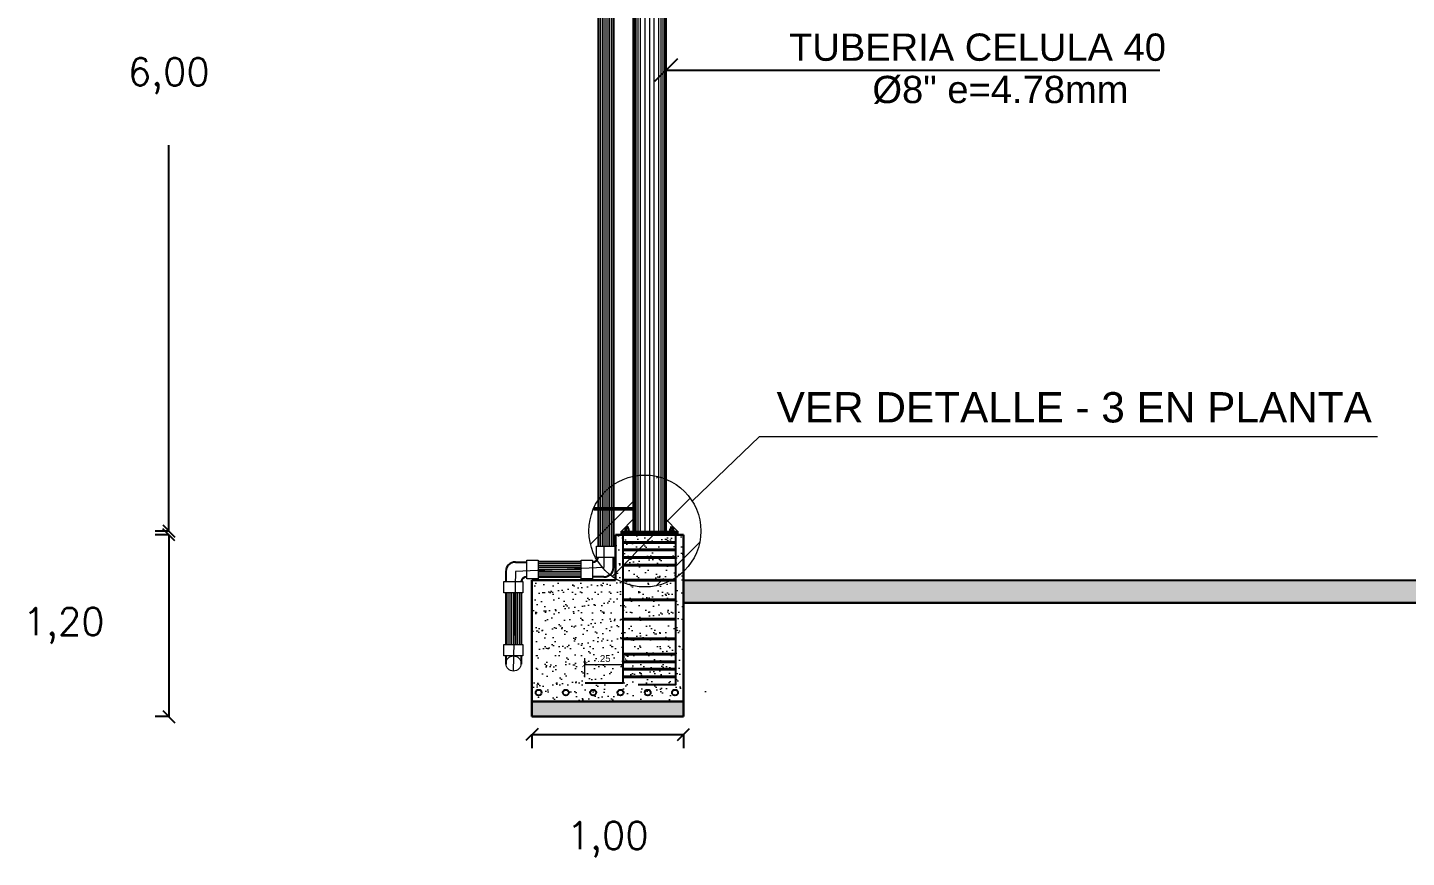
# Model space of a CAD drawing. Header units: metres. Extents: x 772934 to 773467, y 8442002 to 8442594.
# Drawn here: x 773127.82 to 773136.92, y 8442244.74 to 8442250.22 of the extents above; entities that cross this region are included whole.
import ezdxf

# ---------------------------------------------------------------- set-up
doc = ezdxf.new("R2010")
doc.units = ezdxf.units.M
doc.header["$PDMODE"] = 66
doc.linetypes.add('ACAD_ISO02W100', pattern=[15, 12, -3])
for name, color, linetype, lineweight in [('0.15', 56, 'Continuous', 15), ('ACHURADOS-01', 8, 'Continuous', 5), ('COTA-01', 255, 'Continuous', 5), ('COTAS-01', 1, 'Continuous', 9), ('ELEMENTOS', 2, 'Continuous', 5), ('MURO...', 112, 'Continuous', 30), ('PLUMA0.00', 253, 'Continuous', 0), ('PLUMA09', 112, 'Continuous', 9), ('PLUMA15', 46, 'Continuous', 15), ('PLUMA40', 100, 'Continuous', 40)]:
    doc.layers.add(name, color=color, linetype=linetype, lineweight=lineweight)
for name, color, linetype in [('C-ROAD-PROF-PROJ', 92, 'Continuous'), ('MUROS', 180, 'Continuous'), ('TEXTOS-CHICOS-03', 3, 'Continuous')]:
    doc.layers.add(name, color=color, linetype=linetype)
doc.styles.add('ARIAL', font='arial.ttf', dxfattribs={"width": 1.1})
doc.styles.get("Standard").update_dxf_attribs({"font": 'simplex.shx'})
doc.styles.add('Swiss Regular', font='swissel.ttf')
doc.dimstyles.new('1-1-25', dxfattribs={"dimtxt": 0.045, "dimasz": 0.035, "dimexe": 0.04, "dimexo": 0.04, "dimgap": 0.015, "dimtad": 2, "dimzin": 4, "dimdsep": 46, "dimtxsty": 'Swiss Regular', "dimblk": 'ARCHTICK', "dimcen": 0.04, "dimclrd": 256, "dimclre": 256, "dimclrt": 7, "dimadec": 0, "dimazin": 1, "dimtfac": 1, "dimtmove": 2, "dimatfit": 3, "dimfxl": 0.04, "dimlwd": -1, "dimlwe": -1, "dimarcsym": 0})
doc.dimstyles.new('ISO-25', dxfattribs={"dimscale": 0, "dimtxt": 0.18, "dimasz": 0.08, "dimexe": 0.09, "dimexo": 0.5, "dimgap": 0.35, "dimtad": 0, "dimtih": 1, "dimtoh": 1, "dimzin": 3, "dimtxsty": 'Standard', "dimblk": 'OBLIQUE', "dimcen": -3, "dimclrd": 256, "dimclre": 256, "dimadec": 0, "dimazin": 0, "dimtfac": 1, "dimtmove": 2, "dimatfit": 2, "dimldrblk": 'OBLIQUE', "dimfxl": 1, "dimfxlon": 1, "dimtolj": 2, "dimarcsym": 0})
pattern_1 = [(37.5, (770031.76019, 8443073.7776), (-0.0030022397, 0.0918316933), [0, -0.072442626, 0, -0.081021358, 0, -0.0774468864]), (7.5, (770031.76019, 8443073.7776), (0.0843468895, 0.134502416), [0, -0.0390808904, 0, -0.0652936827, 0, -0.0250213018]), (327.5, (770031.70157, 8443073.7776), (0.1484188252, 0.0002697084), [0, -0.0238298112, 0, -0.0857873203, 0, -0.1120001126]), (317.5, (770031.70157, 8443073.7776), (0.143270859, 0.041829686), [0, -0.0119149056, 0, -0.0562383544, 0, -0.0643404902])]

# ---------------------------------------------------------------- blocks, each defined once
blk = doc.blocks.new('_ARCHTICK')
at = {"color": 0, "linetype": 'ByBlock', "const_width": 0.15}
blk.add_lwpolyline([(-0.5, -0.5), (0.5, 0.5)], dxfattribs=at)
blk = doc.blocks.new('*D124')
at = {"layer": 'COTA-01', "transparency": 16777216}
for p, q in [((773131.498, 8442245.9347), (773131.498, 8442246.0588)), ((773131.498, 8442246.0188), (773131.748, 8442246.0188)), ((773131.748, 8442245.9347), (773131.748, 8442246.0588))]:
    blk.add_line(p, q, dxfattribs=at)
at = {"layer": 'Defpoints', "color": 0, "transparency": 16777216}
for p in [(773131.748, 8442246.0188), (773131.498, 8442245.8947), (773131.748, 8442245.8947)]:
    blk.add_point(p, dxfattribs=at)
at = {"layer": 'COTA-01', "transparency": 16777216, "xscale": 0.035, "yscale": 0.035, "zscale": 0.035, "rotation": 180}
blk.add_blockref('_ARCHTICK', (773131.498, 8442246.0188), dxfattribs=at)
at = {"layer": 'COTA-01', "transparency": 16777216, "xscale": 0.035, "yscale": 0.035, "zscale": 0.035}
blk.add_blockref('_ARCHTICK', (773131.748, 8442246.0188), dxfattribs=at)
at = {"layer": 'COTA-01', "color": 7, "transparency": 16777216, "insert": (773131.623, 8442246.0569), "char_height": 0.045, "attachment_point": 5, "style": 'Swiss Regular'}
blk.add_mtext('.25', dxfattribs=at)
blk = doc.blocks.new('_Oblique')
at = {"color": 0, "linetype": 'ByBlock', "lineweight": -2}
blk.add_line((-0.5, -0.5), (0.5, 0.5), dxfattribs=at)
blk = doc.blocks.new('*D171')
at = {"layer": 'C-ROAD-PROF-PROJ', "color": 173, "lineweight": -2, "ltscale": 0.05, "true_color": 0x4b5ece, "transparency": 16777216}
for p, q in [((773128.7518, 8442252.9039), (773128.6618, 8442252.9039)), ((773128.7518, 8442246.8989), (773128.6618, 8442246.8989))]:
    blk.add_line(p, q, dxfattribs=at)
at = {"layer": 'C-ROAD-PROF-PROJ', "color": 175, "lineweight": -2, "ltscale": 0.05, "true_color": 0x4d4db3, "transparency": 16777216}
for p, q in [((773128.7518, 8442252.9039), (773128.7518, 8442250.3586)), ((773128.7518, 8442246.8989), (773128.7518, 8442249.4443))]:
    blk.add_line(p, q, dxfattribs=at)
at = {"layer": 'Defpoints', "color": 0, "ltscale": 0.05, "transparency": 16777216}
for p in [(773128.7518, 8442252.9039), (773128.7518, 8442246.8989), (773128.7518, 8442246.8989)]:
    blk.add_point(p, dxfattribs=at)
at = {"layer": 'C-ROAD-PROF-PROJ', "color": 175, "lineweight": -2, "ltscale": 0.05, "true_color": 0x4d4db3, "transparency": 16777216, "xscale": 0.08, "yscale": 0.08, "zscale": 0.08}
for p, rotation in [((773128.7518, 8442252.9039), 90), ((773128.7518, 8442246.8989), 270)]:
    blk.add_blockref('_Oblique', p, dxfattribs=dict(at, rotation=rotation))
at = {"layer": 'C-ROAD-PROF-PROJ', "color": 0, "ltscale": 0.05, "transparency": 16777216, "insert": (773128.7518, 8442249.9014), "char_height": 0.18, "attachment_point": 5}
blk.add_mtext('\\A2;6,00', dxfattribs=at)
blk = doc.blocks.new('*D172')
at = {"layer": 'C-ROAD-PROF-PROJ', "color": 173, "lineweight": -2, "ltscale": 0.05, "true_color": 0x4b5ece, "transparency": 16777216}
for p, q in [((773128.7518, 8442246.8739), (773128.6618, 8442246.8739)), ((773128.7518, 8442245.6739), (773128.6618, 8442245.6739))]:
    blk.add_line(p, q, dxfattribs=at)
at = {"layer": 'C-ROAD-PROF-PROJ', "color": 175, "lineweight": -2, "ltscale": 0.05, "true_color": 0x4d4db3, "transparency": 16777216}
blk.add_line((773128.7518, 8442246.8739), (773128.7518, 8442245.6739), dxfattribs=at)
at = {"layer": 'Defpoints', "color": 0, "ltscale": 0.05, "transparency": 16777216}
for p in [(773128.7518, 8442246.8739), (773128.7518, 8442245.6739), (773128.7518, 8442245.6739)]:
    blk.add_point(p, dxfattribs=at)
at = {"layer": 'C-ROAD-PROF-PROJ', "color": 175, "lineweight": -2, "ltscale": 0.05, "true_color": 0x4d4db3, "transparency": 16777216, "xscale": 0.08, "yscale": 0.08, "zscale": 0.08}
for p, rotation in [((773128.7518, 8442246.8739), 90), ((773128.7518, 8442245.6739), 270)]:
    blk.add_blockref('_Oblique', p, dxfattribs=dict(at, rotation=rotation))
at = {"layer": 'C-ROAD-PROF-PROJ', "color": 0, "ltscale": 0.05, "transparency": 16777216, "insert": (773128.0582, 8442246.2739), "char_height": 0.18, "attachment_point": 5}
blk.add_mtext('\\A2;1,20', dxfattribs=at)
blk = doc.blocks.new('*D173')
at = {"layer": 'C-ROAD-PROF-PROJ', "color": 173, "lineweight": -2, "ltscale": 0.05, "true_color": 0x4b5ece, "transparency": 16777216}
for p, q in [((773131.1483, 8442245.5566), (773131.1483, 8442245.4666)), ((773132.1483, 8442245.5566), (773132.1483, 8442245.4666))]:
    blk.add_line(p, q, dxfattribs=at)
at = {"layer": 'C-ROAD-PROF-PROJ', "color": 175, "lineweight": -2, "ltscale": 0.05, "true_color": 0x4d4db3, "transparency": 16777216}
blk.add_line((773131.1483, 8442245.5566), (773132.1483, 8442245.5566), dxfattribs=at)
at = {"layer": 'Defpoints', "color": 0, "ltscale": 0.05, "transparency": 16777216}
for p in [(773131.1483, 8442245.6739), (773132.1483, 8442245.6739), (773132.1483, 8442245.5566)]:
    blk.add_point(p, dxfattribs=at)
at = {"layer": 'C-ROAD-PROF-PROJ', "color": 175, "lineweight": -2, "ltscale": 0.05, "true_color": 0x4d4db3, "transparency": 16777216, "xscale": 0.08, "yscale": 0.08, "zscale": 0.08, "rotation": 180}
blk.add_blockref('_Oblique', (773131.1483, 8442245.5566), dxfattribs=at)
at = {"layer": 'C-ROAD-PROF-PROJ', "color": 175, "lineweight": -2, "ltscale": 0.05, "true_color": 0x4d4db3, "transparency": 16777216, "xscale": 0.08, "yscale": 0.08, "zscale": 0.08}
blk.add_blockref('_Oblique', (773132.1483, 8442245.5566), dxfattribs=at)
at = {"layer": 'C-ROAD-PROF-PROJ', "color": 0, "ltscale": 0.05, "transparency": 16777216, "insert": (773131.6483, 8442244.8631), "char_height": 0.18, "attachment_point": 5}
blk.add_mtext('\\A2;1,00', dxfattribs=at)

msp = doc.modelspace()

# ---------------------------------------------------------------- hatches: boundary and pattern name
at = {"layer": '0.15'}
h = msp.add_hatch(dxfattribs=at)
h.set_pattern_fill('GRAVEL', scale=0.005)
h.set_pattern_definition([(228.0127875, (200.93346, 72.452232), (-1.01600000007979, -1.142999999929089), [0.017086072, -1.6915241819783]), (184.969741, (200.9220303, 72.439532), (1.523999999397025, 0.1270000072348962), [0.029320236, -2.9027024446762]), (132.5104471, (200.89282, 72.436992), (1.270000000536375, -1.396999999512298), [0.020674076, -2.046736139705]), (267.273689, (200.84329, 72.405242), (0.1270000002659863, 2.539999999986656), [0.026700226, -2.6433218712869]), (292.83365418, (200.84202, 72.378572), (-0.6350000000531705, 1.523999999977773), [0.026181685, -2.5919903872672]), (357.273689, (200.85218, 72.354442), (-2.539999999986656, 0.1270000002659864), [0.026700226, -2.6433218712869]), (37.69424047, (200.8788503, 72.353172), (-1.650999999926795, -1.270000000095021), [0.035309683, -3.4956557657124]), (72.25532837, (200.9067903, 72.374762), (0.8890000002389645, 2.793999999923943), [0.033335976, -3.3002628300952]), (121.42956562, (200.91695, 72.406512), (-1.016000000144156, 1.650999999911301), [0.02679065, -2.6522772849356]), (175.2363583, (200.90298, 72.429372), (1.396999999979976, -0.127000000219463), [0.030585664, -1.4986968475]), (222.3974378, (200.8725003, 72.4319118), (-1.523999999951233, -1.3970000000532), [0.039553896, -3.9158386256088]), (138.81407483, (200.96902, 72.403972), (-0.888999999946675, 0.762000000061959), [0.013500227, -1.3365282912172]), (171.4692344, (200.95886, 72.412862), (1.651000000044483, -0.253999999711867), [0.025684099, -2.542731949852]), (225, (200.93346, 72.41667), (-2e-17, -0.127), [0.017960467, -0.1616446554214]), (203.19859051, (200.92457, 72.431912), (0.635000000017305, 0.253999999955467), [0.009672066, -0.9575311184447]), (291.80140949, (200.91568, 72.428102), (-0.127000000026575, 0.380999999991144), [0.013678281, -0.6702376495]), (30.96375653, (200.92076, 72.415402), (0.38100000000932, 0.253999999986056), [0.022215983, -0.7183149076455]), (161.56505118, (200.93981, 72.42683), (0.25400000000663, -0.12699999998669), [0.016064357, -0.3855449058414]), (16.389540334, (200.84202, 72.428102), (1.270000000000007, 0.381000000000012), [0.0225044, -2.227941333627]), (70.34617594, (200.86361, 72.434452), (-0.508000000046466, -1.396999999983521), [0.018879947, -1.86911078391]), (293.19859051, (200.93981, 72.452232), (-0.253999999955663, 0.635000000017764), [0.019344005, -0.9478591794447]), (343.61045967, (200.94743, 72.434452), (-1.270000000026615, 0.380999999911143), [0.0225044, -2.227941333627]), (339.44395478, (200.84202, 72.349362), (-0.634999999999993, 0.25400000000001), [0.02170176, -1.0633867156553]), (294.7751406, (200.86234, 72.341742), (-0.635000000755847, 1.396999999656363), [0.018183606, -1.800179669036]), (66.80140949, (200.94108, 72.325232), (0.253999999960115, 0.635000000015965), [0.019344005, -0.9478591794447]), (17.35402464, (200.9487, 72.343012), (-1.650999999967151, -0.508000000106623), [0.021289137, -2.10761879901]), (69.44395478, (200.87885, 72.325232), (-0.254000000004423, -0.634999999998232), [0.01085088, -1.0742375956553]), (101.309932474, (200.93346, 72.325232), (-0.12700000000002, 0.50800000000002), [0.00647573, -0.6410997482263]), (165.963756532, (200.93219, 72.331582), (0.38099999999998, -0.12699999999999), [0.026181685, -0.4974527294534]), (186.00900596, (200.90679, 72.337932), (1.269999999993269, 0.1270000000664677), [0.02426335, -2.4020682431668]), (303.69006753, (200.92076, 72.403972), (-0.12700000001765, 0.25399999999119), [0.018316194, -0.439588817984]), (353.15722659, (200.9309203, 72.388732), (2.159000000013284, -0.2539999998869697), [0.031977838, -3.1658004532516]), (60.9453959, (200.96267, 72.384922), (-0.508000000013984, -0.888999999992013), [0.013075412, -1.2944696159055]), (90, (200.96902, 72.39635), (-0.127, 0.127), [0.00762, -0.11938]), (120.25643716, (200.90425, 72.341742), (0.507999999937858, -0.88900000003549), [0.017643348, -1.74669703866]), (48.0127875, (200.89536, 72.356982), (1.016000000083767, 1.14299999992551), [0.034172144, -1.6744381099782]), (0, (200.91822, 72.38238), (0.127, 0.127), [0.03302, -0.09398]), (325.3048465, (200.95124, 72.382382), (1.270000000481077, -0.888999999312729), [0.020080478, -1.987965836207]), (254.0546041, (200.96775, 72.370952), (-0.126999999991128, -0.508000000002237), [0.018491454, -0.9060825019386]), (207.64597536, (200.9626703, 72.353172), (-2.413000000088668, -1.269999999831538), [0.030107255, -2.9806232211469]), (175.42607874, (200.9360003, 72.339202), (-1.650999999999941, 0.126999999999974), [0.031851473, -3.153292322812])])
h.paths.add_polyline_path([(773150.1483, 8442246.5739), (773132.1483, 8442246.5739), (773132.1483, 8442246.4239), (773150.1483, 8442246.4239)])
at = {"layer": 'PLUMA0.00'}
h = msp.add_hatch(dxfattribs=at)
h.set_pattern_fill('ANSI31', color=256, scale=2)
h.set_pattern_definition([(45, (771877.45202, 8442623.67042), (-0.176776695, 0.176776695), [])])
h.paths.add_polyline_path([(773131.9704, 8442247.2602), (773131.9704, 8442247.0145), (773132.0454, 8442246.9395), (773132.0454, 8442246.927), (773132.0454, 8442246.9146), (773132.0949, 8442246.9146), (773132.0949, 8442246.6153), (773132.1299, 8442246.6153, 0.222377), (773132.2626, 8442246.8989, 0.353856)])
h.paths.add_polyline_path([(773131.6958, 8442246.9146), (773131.7454, 8442246.9146), (773131.7454, 8442246.927), (773131.7454, 8442246.9395), (773131.8204, 8442247.0145), (773131.8204, 8442247.2611, 0.101934), (773131.6832, 8442247.2028), (773131.6832, 8442247.1907), (773131.6957, 8442247.1907), (773131.6957, 8442247.1157), (773131.5941, 8442247.1157, 0.073638), (773131.5441, 8442247.0198), (773131.5441, 8442246.9735), (773131.5314, 8442246.9735, 0.050877), (773131.5238, 8442246.8989, 0.222377), (773131.6565, 8442246.6153), (773131.6958, 8442246.6153)])
h.paths.add_polyline_path([(773131.7907, 8442246.9145), (773131.7454, 8442246.9145), (773131.6958, 8442246.9146), (773131.6958, 8442246.6153), (773131.6565, 8442246.6153, 0.103976), (773131.7907, 8442246.544)])
h.paths.add_polyline_path([(773132.0155, 8442246.7866), (773131.7907, 8442246.7866), (773131.7907, 8442246.7176), (773132.0155, 8442246.7176)])
h.paths.add_polyline_path([(773132.0155, 8442246.8347), (773131.7907, 8442246.8347), (773131.7907, 8442246.7866), (773132.0155, 8442246.7866)])
h.paths.add_polyline_path([(773132.0155, 8442246.8819), (773131.7907, 8442246.8819), (773131.7907, 8442246.8347), (773132.0155, 8442246.8347)])
h.paths.add_polyline_path([(773132.0155, 8442246.7176), (773131.7907, 8442246.7176), (773131.7907, 8442246.6171), (773132.0155, 8442246.6171)])
h.paths.add_polyline_path([(773132.0155, 8442246.6171), (773131.7907, 8442246.6171), (773131.7907, 8442246.544, 0.155903), (773132.0155, 8442246.5504)])
h.paths.add_polyline_path([(773131.5973, 8442246.3791), (773131.8258, 8442246.3791), (773131.8258, 8442246.6185), (773131.5973, 8442246.6185)], flags=9)
at = {"layer": 'PLUMA0.00', "ltscale": 0.5}
h = msp.add_hatch(dxfattribs=at)
h.set_pattern_fill('AR-SAND', color=256, scale=0.04766, style=0)
h.set_pattern_definition(pattern_1)
h.paths.add_polyline_path([(773132.0516, 8442246.8739), (773132.1458, 8442246.8739), (773132.1458, 8442246.5769), (773132.1497, 8442246.5739), (773132.1497, 8442245.7848), (773131.1497, 8442245.7739), (773131.1497, 8442246.5739), (773131.6983, 8442246.5754), (773131.6983, 8442246.8725), (773131.8285, 8442246.8739), (773131.8285, 8442245.9309), (773132.0516, 8442245.9309)])
edge = h.paths.add_edge_path()
edge.add_arc((773132.2826, 8442245.8422), 0.019, 0, 360)
edge = h.paths.add_edge_path()
edge.add_arc((773132.1763, 8442245.8422), 0.019, 0, 360)
edge = h.paths.add_edge_path(flags=16)
edge.add_arc((773132.0579, 8442245.8422), 0.019, 0, 360)
edge = h.paths.add_edge_path(flags=16)
edge.add_arc((773131.9518, 8442245.8422), 0.019, 0, 360)
edge = h.paths.add_edge_path(flags=16)
edge.add_arc((773131.8324, 8442245.8422), 0.019, 0, 360)
edge = h.paths.add_edge_path(flags=16)
edge.add_arc((773131.7189, 8442245.8422), 0.019, 0, 360)
edge = h.paths.add_edge_path(flags=16)
edge.add_arc((773131.6005, 8442245.8422), 0.019, 0, 360)
h.paths.add_polyline_path([(773132.1497, 8442245.8999), (773132.1327, 8442245.8999), (773132.1327, 8442245.9785), (773132.1497, 8442245.9785)], flags=17)
h.paths.add_polyline_path([(773131.7635, 8442245.9015), (773131.6704, 8442245.9015), (773131.6704, 8442245.98), (773131.7635, 8442245.98)], flags=16)
at = {"layer": 'PLUMA0.00', "linetype": 'Continuous'}
h = msp.add_hatch(dxfattribs=at)
h.set_pattern_fill('ANSI31', color=256, scale=0.2, style=0)
h.set_pattern_definition([(45, (772995.751506, 8442354.267153), (-0.0176776695, 0.0176776695), [])])
h.paths.add_polyline_path([(773131.7733, 8442246.8864), (773131.7733, 8442246.8989), (773132.0733, 8442246.8989), (773132.0733, 8442246.8864)])
h = msp.add_hatch(dxfattribs=at)
h.set_pattern_fill('ANSI31', color=256, scale=0.2, style=0)
h.set_pattern_definition([(45, (772995.751506, 8442354.254653), (-0.0176776695, 0.0176776695), [])])
h.paths.add_polyline_path([(773131.7733, 8442246.8739), (773131.7733, 8442246.8864), (773132.0733, 8442246.8864), (773132.0733, 8442246.8739)])
at = {"layer": 'PLUMA0.00', "ltscale": 0.5}
h = msp.add_hatch(dxfattribs=at)
h.set_pattern_fill('AR-SAND', color=256, scale=0.04766, style=0)
h.set_pattern_definition(pattern_1)
h.paths.add_polyline_path([(773131.8285, 8442246.1596), (773132.0516, 8442246.1596), (773132.0516, 8442246.0883), (773131.8285, 8442246.0883)])
h.paths.add_polyline_path([(773131.8285, 8442246.0883), (773132.0516, 8442246.0883), (773132.0516, 8442246.0286), (773131.8285, 8442246.0286)])
h.paths.add_polyline_path([(773131.8285, 8442246.0286), (773132.0516, 8442246.0286), (773132.0516, 8442245.9309), (773131.8285, 8442245.9309)])
h.paths.add_polyline_path([(773131.8285, 8442246.2511), (773132.0516, 8442246.2511), (773132.0516, 8442246.1596), (773131.8285, 8442246.1596)])
h.paths.add_polyline_path([(773131.8285, 8442246.3142), (773132.0516, 8442246.3142), (773132.0516, 8442246.2511), (773131.8285, 8442246.2511)])
h.paths.add_polyline_path([(773131.8285, 8442246.4362), (773132.0516, 8442246.4362), (773132.0516, 8442246.3142), (773131.8285, 8442246.3142)])
h.paths.add_polyline_path([(773131.8285, 8442246.5786), (773132.0516, 8442246.5786), (773132.0516, 8442246.4362), (773131.8285, 8442246.4362)])
h.paths.add_polyline_path([(773131.8285, 8442246.6784), (773132.0516, 8442246.6784), (773132.0516, 8442246.5786), (773131.8285, 8442246.5786)])
h.paths.add_polyline_path([(773131.8285, 8442246.7469), (773132.0516, 8442246.7469), (773132.0516, 8442246.6784), (773131.8285, 8442246.6784)])
h.paths.add_polyline_path([(773131.8285, 8442246.7946), (773132.0516, 8442246.7946), (773132.0516, 8442246.7469), (773131.8285, 8442246.7469)])
h.paths.add_polyline_path([(773131.8285, 8442246.8415), (773132.0516, 8442246.8415), (773132.0516, 8442246.7946), (773131.8285, 8442246.7946)])
h.paths.add_polyline_path([(773131.8285, 8442246.8739), (773132.0516, 8442246.8739), (773132.0516, 8442246.8415), (773131.8285, 8442246.8415)])
at = {"layer": 'PLUMA0.00'}
h = msp.add_hatch(dxfattribs=at)
h.set_pattern_fill('GRAVEL', color=256, scale=0.05, style=0)
h.set_pattern_definition([(228.0127875, (771830.619106, 8442591.956244), (-0.4, -0.45), [0.0067268, -0.6659544024]), (184.96974073, (771830.614606, 8442591.9512438), (0.6, 0.05), [0.0115434, -1.142796238]), (132.51044708, (771830.603106, 8442591.9502438), (0.5, -0.55), [0.0081394, -0.8058016298]), (267.273689, (771830.583606, 8442591.9377438), (0.05, 1), [0.0105119, -1.040677902]), (292.83365418, (771830.583106, 8442591.9272438), (-0.25, 0.6), [0.01030775, -1.0204686564]), (357.273689, (771830.587106, 8442591.9177438), (-1, 0.05), [0.0105119, -1.040677902]), (37.69424047, (771830.597606, 8442591.9172438), (-0.65, -0.5), [0.01390145, -1.3762424274]), (72.25532837, (771830.608606, 8442591.9257438), (0.35, 1.1), [0.0131244, -1.2993160748]), (121.42956562, (771830.612606, 8442591.9382438), (-0.4, 0.65), [0.0105475, -1.0442036555]), (175.2363583, (771830.607106, 8442591.947244), (0.55, -0.05), [0.0120416, -0.590038129]), (222.3974378, (771830.595106, 8442591.9482438), (-0.6, -0.55), [0.0155724, -1.5416687502]), (138.81407483, (771830.633106, 8442591.937244), (-0.35, 0.3), [0.00531505, -0.5261922406]), (171.4692344, (771830.629106, 8442591.9407438), (0.65, -0.1), [0.01011185, -1.0010755708]), (225, (771830.619106, 8442591.942244), (-6e-18, -0.05), [0.00707105, -0.0636396281]), (203.1985905, (771830.615606, 8442591.948244), (0.25, 0.1), [0.0038079, -0.3769807553]), (291.8014095, (771830.612106, 8442591.946744), (-0.05, 0.15), [0.00538515, -0.2638730904]), (30.9637565, (771830.614106, 8442591.941744), (0.15, 0.1), [0.00874645, -0.2828011447]), (161.5650512, (771830.621606, 8442591.946244), (0.1, -0.05), [0.00632455, -0.151789333]), (16.38954033, (771830.583106, 8442591.9467438), (0.5, 0.15), [0.00886, -0.8771422573]), (70.34617594, (771830.591606, 8442591.9492438), (-0.2, -0.55), [0.00743305, -0.7358703874]), (293.1985905, (771830.621606, 8442591.956244), (-0.1, 0.25), [0.00761575, -0.3731729053]), (343.61045967, (771830.624606, 8442591.9492438), (-0.5, 0.15), [0.00886, -0.8771422573]), (339.4439548, (771830.583106, 8442591.915744), (-0.25, 0.1), [0.008544, -0.4186561873]), (294.77514057, (771830.591106, 8442591.9127438), (-0.25, 0.55), [0.0071589, -0.7087321532]), (66.8014095, (771830.622106, 8442591.906244), (0.1, 0.25), [0.00761575, -0.3731729053]), (17.35402464, (771830.625106, 8442591.9132438), (-0.65, -0.2), [0.00838155, -0.8297711807]), (69.4439548, (771830.597606, 8442591.906244), (-0.1, -0.25), [0.004272, -0.4229281873]), (101.3099325, (771830.619106, 8442591.906244), (-0.05, 0.2), [0.0025495, -0.2524014757]), (165.9637565, (771830.618606, 8442591.908744), (0.15, -0.05), [0.01030775, -0.1958475313]), (186.00900596, (771830.608606, 8442591.9112438), (0.5, 0.05), [0.0095525, -0.9456961587]), (303.6900675, (771830.614106, 8442591.937244), (-0.05, 0.1), [0.0072111, -0.1730664638]), (353.15722659, (771830.618106, 8442591.9312438), (0.85, -0.1), [0.0125897, -1.2463781312]), (60.9453959, (771830.630606, 8442591.929744), (-0.2, -0.35), [0.0051478, -0.509633707]), (90, (771830.633106, 8442591.934244), (-0.05, 0.05), [0.003, -0.047]), (120.25643716, (771830.607606, 8442591.912744), (0.2, -0.35), [0.0069462, -0.6876759995]), (48.0127875, (771830.604106, 8442591.918744), (0.4, 0.45), [0.0134536, -0.6592276024]), (0, (771830.613106, 8442591.928744), (0.05, 0.05), [0.013, -0.037]), (325.30484647, (771830.626106, 8442591.9287438), (0.5, -0.35), [0.0079057, -0.782663715]), (254.0546041, (771830.632606, 8442591.924244), (-0.05, -0.2), [0.0072801, -0.3567253945]), (207.64597536, (771830.630606, 8442591.9172438), (-0.95, -0.5), [0.01185325, -1.1734737091]), (175.42607874, (771830.620106, 8442591.9117438), (-0.65, 0.05), [0.01253995, -1.2414536704])])
h.paths.add_polyline_path([(773131.1497, 8442245.7739), (773132.1483, 8442245.7739), (773132.1483, 8442245.6746), (773131.1497, 8442245.6746)])

# ---------------------------------------------------------------- linework, layer by layer
at = {"flags": 128}
for points in [[(773132.1483, 8442246.5739), (773150.1483, 8442246.5739)], [(773132.1483, 8442246.4239), (773150.1483, 8442246.4239)]]:
    msp.add_lwpolyline(points, dxfattribs=at)
msp.add_lwpolyline([(773132.1483, 8442246.5739), (773150.1483, 8442246.5739), (773150.1483, 8442246.4239), (773132.1483, 8442246.4239)], close=True)
at = {"layer": '0.15', "color": 7, "flags": 128}
msp.add_lwpolyline([(773130.7462, 8442253.0058), (773130.7517, 8442252.862), (773131.6233, 8442252.8013), (773131.6233, 8442246.6585), (773131.0385, 8442246.6317), (773131.0249, 8442245.9748)], dxfattribs=at)
at = {"layer": 'ACHURADOS-01'}
for p, q in [((773131.5983, 8442252.5625), (773131.5983, 8442246.7998)), ((773131.6108, 8442252.5625), (773131.6108, 8442246.7998)), ((773131.6233, 8442252.5625), (773131.6233, 8442246.7998)), ((773131.6358, 8442252.5625), (773131.6358, 8442246.7998)), ((773131.6483, 8442252.5625), (773131.6483, 8442246.7998)), ((773131.6608, 8442252.5625), (773131.6608, 8442246.7998)), ((773131.6733, 8442252.5625), (773131.6733, 8442246.7998)), ((773131.4718, 8442246.6826), (773131.19, 8442246.6826)), ((773131.4718, 8442246.6701), (773131.19, 8442246.6701)), ((773131.4718, 8442246.6576), (773131.19, 8442246.6576)), ((773131.4718, 8442246.6451), (773131.19, 8442246.6451)), ((773131.4718, 8442246.6326), (773131.19, 8442246.6326)), ((773131.4718, 8442246.6201), (773131.19, 8442246.6201)), ((773131.4718, 8442246.6076), (773131.19, 8442246.6076)), ((773130.9885, 8442246.4904), (773130.9885, 8442246.1498)), ((773131.001, 8442246.4904), (773131.001, 8442246.1498)), ((773131.0135, 8442246.4904), (773131.0135, 8442246.1498)), ((773131.026, 8442246.4904), (773131.026, 8442246.1498)), ((773131.0385, 8442246.4904), (773131.0385, 8442246.1498)), ((773131.051, 8442246.4904), (773131.051, 8442246.1498)), ((773131.0635, 8442246.4904), (773131.0635, 8442246.1498))]:
    msp.add_line(p, q, dxfattribs=at)
at = {"layer": 'ACHURADOS-01', "color": 1}
for points in [[(773131.6983, 8442246.7248), (773131.5733, 8442246.7248), (773131.5733, 8442246.7998), (773131.6983, 8442246.7998)], [(773131.115, 8442246.5826), (773131.115, 8442246.7076), (773131.19, 8442246.7076), (773131.19, 8442246.5826)], [(773131.5468, 8442246.7076), (773131.5468, 8442246.5826), (773131.4718, 8442246.5826), (773131.4718, 8442246.7076)], [(773130.9635, 8442246.5654), (773131.0885, 8442246.5654), (773131.0885, 8442246.4904), (773130.9635, 8442246.4904)], [(773130.9635, 8442246.1498), (773131.0885, 8442246.1498), (773131.0885, 8442246.0748), (773130.9635, 8442246.0748)]]:
    msp.add_lwpolyline(points, close=True, dxfattribs=at)
msp.add_circle((773131.026, 8442246.0248), 0.05, dxfattribs=at)
at = {"layer": 'C-ROAD-PROF-PROJ', "ltscale": 0.05}
msp.add_line((773131.7387, 8442246.8739), (773131.7387, 8442246.8989), dxfattribs=at)
at = {"layer": 'COTA-01', "lineweight": 40}
for p, q in [((773131.7483, 8442246.8239), (773132.0983, 8442246.8239)), ((773131.7483, 8442246.7739), (773132.0983, 8442246.7739)), ((773131.7483, 8442246.7239), (773132.0983, 8442246.7239)), ((773131.7483, 8442246.6739), (773132.0983, 8442246.6739)), ((773131.7483, 8442246.5739), (773132.0983, 8442246.5739)), ((773131.7483, 8442246.4439), (773132.0983, 8442246.4439)), ((773131.7483, 8442246.3166), (773132.0983, 8442246.3166)), ((773131.7483, 8442246.1866), (773132.0983, 8442246.1866)), ((773131.7483, 8442246.0866), (773132.0983, 8442246.0866)), ((773131.7483, 8442246.0366), (773132.0983, 8442246.0366)), ((773131.7483, 8442245.9866), (773132.0983, 8442245.9866)), ((773131.7483, 8442245.9366), (773132.0983, 8442245.9366))]:
    msp.add_line(p, q, dxfattribs=at)
at = {"layer": 'COTAS-01', "color": 1}
msp.add_lwpolyline([(773132.2058, 8442247.0958), (773132.6486, 8442247.5235), (773136.7284, 8442247.5235)], dxfattribs=at)
at = {"layer": 'ELEMENTOS'}
msp.add_circle((773131.8932, 8442246.8989), 0.3694, dxfattribs=at)
at = {"layer": 'MURO...'}
for p, q in [((773131.6983, 8442246.5739), (773131.6983, 8442246.8739)), ((773131.6983, 8442246.8739), (773131.9233, 8442246.8739)), ((773131.6983, 8442246.8739), (773131.7383, 8442246.8739)), ((773131.7387, 8442246.8989), (773131.7387, 8442246.8739)), ((773131.8137, 8442246.8739), (773132.0328, 8442246.8739)), ((773131.9233, 8442246.8739), (773132.1483, 8442246.8739)), ((773132.0627, 8442246.8739), (773132.0783, 8442246.8739)), ((773132.1078, 8442246.8989), (773132.1078, 8442246.8739)), ((773132.1483, 8442246.8739), (773132.1483, 8442245.6739)), ((773131.1483, 8442245.6739), (773131.1483, 8442246.5739)), ((773131.1483, 8442246.5739), (773131.6983, 8442246.5739)), ((773132.1483, 8442245.7739), (773131.1483, 8442245.7739)), ((773132.1483, 8442245.6739), (773131.1483, 8442245.6739))]:
    msp.add_line(p, q, dxfattribs=at)
at = {"layer": 'MUROS'}
for p, q in [((773131.5858, 8442252.66), (773131.5858, 8442246.7998)), ((773131.6858, 8442252.66), (773131.6858, 8442246.7998)), ((773131.6858, 8442246.6585), (773131.6858, 8442246.7248)), ((773131.0385, 8442246.6942), (773131.115, 8442246.6942)), ((773131.4718, 8442246.6951), (773131.19, 8442246.6951)), ((773130.976, 8442246.6317), (773130.976, 8442246.5654)), ((773131.4718, 8442246.5951), (773131.19, 8442246.5951)), ((773131.6233, 8442246.596), (773131.5468, 8442246.596)), ((773130.976, 8442246.4904), (773130.976, 8442246.1498)), ((773131.076, 8442246.4904), (773131.076, 8442246.1498)), ((773130.976, 8442246.0748), (773130.976, 8442246.021)), ((773131.076, 8442246.0748), (773131.076, 8442246.021))]:
    msp.add_line(p, q, dxfattribs=at)
msp.add_lwpolyline([(773131.5608, 8442247.051), (773131.8137, 8442247.051), (773131.8137, 8442247.0385), (773131.5608, 8442247.0385)], close=True, dxfattribs=at)
for centre, radius, start, end in [((773131.5468, 8442246.7343), 0.0402, 269.99003, 346.28089), ((773131.0385, 8442246.6317), 0.0625, 90, 180), ((773131.6233, 8442246.6585), 0.0625, 270, 0), ((773131.115, 8442246.5558), 0.0402, 89.99003, 166.28089)]:
    msp.add_arc(centre, radius, start, end, dxfattribs=at)
at = {"layer": 'PLUMA0.00', "linetype": 'Continuous'}
for p, q in [((773131.8179, 8442252.9039), (773131.8179, 8442246.8989)), ((773131.8238, 8442252.9039), (773131.8238, 8442246.8989)), ((773131.834, 8442252.9039), (773131.834, 8442246.8989)), ((773131.8473, 8442252.9039), (773131.8473, 8442246.8989)), ((773131.8632, 8442252.9039), (773131.8632, 8442246.8989)), ((773131.8932, 8442252.9039), (773131.8932, 8442246.8989)), ((773131.9233, 8442252.9039), (773131.9233, 8442246.8989)), ((773131.9533, 8442252.9039), (773131.9533, 8442246.8989)), ((773131.9833, 8442252.9039), (773131.9833, 8442246.8989)), ((773131.9992, 8442252.9039), (773131.9992, 8442246.8989)), ((773132.0125, 8442252.9039), (773132.0125, 8442246.8989)), ((773132.0227, 8442252.9039), (773132.0227, 8442246.8989)), ((773132.0286, 8442252.9039), (773132.0286, 8442246.8989))]:
    msp.add_line(p, q, dxfattribs=at)
at = {"layer": 'PLUMA0.00'}
for p, q in [((773131.7894, 8442246.9122), (773131.763, 8442246.9122)), ((773131.763, 8442246.9), (773131.763, 8442246.9122)), ((773131.7682, 8442246.9271), (773131.7682, 8442246.9122)), ((773131.7838, 8442246.9271), (773131.7682, 8442246.9271)), ((773131.7682, 8442246.9217), (773131.7821, 8442246.9271)), ((773131.7682, 8442246.9255), (773131.7723, 8442246.9271)), ((773131.7682, 8442246.9178), (773131.7838, 8442246.9239)), ((773131.7682, 8442246.9135), (773131.7838, 8442246.9196)), ((773131.7705, 8442246.9122), (773131.7705, 8442246.9)), ((773131.7757, 8442246.9122), (773131.7838, 8442246.9153)), ((773131.7819, 8442246.9122), (773131.7819, 8442246.9)), ((773131.7838, 8442246.9271), (773131.7838, 8442246.9122)), ((773131.7894, 8442246.9), (773131.7894, 8442246.9122)), ((773132.0571, 8442246.9122), (773132.0835, 8442246.9122)), ((773132.0571, 8442246.9), (773132.0571, 8442246.9122)), ((773132.0627, 8442246.9271), (773132.0627, 8442246.9122)), ((773132.0627, 8442246.9271), (773132.0783, 8442246.9271)), ((773132.0783, 8442246.9178), (773132.0627, 8442246.9239)), ((773132.0783, 8442246.9135), (773132.0627, 8442246.9196)), ((773132.0708, 8442246.9122), (773132.0627, 8442246.9153)), ((773132.0783, 8442246.9217), (773132.0645, 8442246.9271)), ((773132.0646, 8442246.9122), (773132.0646, 8442246.9)), ((773132.0783, 8442246.9255), (773132.0743, 8442246.9271)), ((773132.076, 8442246.9122), (773132.076, 8442246.9)), ((773132.0783, 8442246.9271), (773132.0783, 8442246.9122)), ((773132.0835, 8442246.9), (773132.0835, 8442246.9122)), ((773131.7587, 8442246.9), (773131.7937, 8442246.9)), ((773131.7587, 8442246.8989), (773131.7587, 8442246.9)), ((773131.7937, 8442246.8989), (773131.7937, 8442246.9)), ((773132.0878, 8442246.9), (773132.0528, 8442246.9)), ((773132.0528, 8442246.8989), (773132.0528, 8442246.9)), ((773132.0878, 8442246.8989), (773132.0878, 8442246.9))]:
    msp.add_line(p, q, dxfattribs=at)
at = {"layer": 'PLUMA0.00', "linetype": 'ACAD_ISO02W100', "ltscale": 0.002}
for p, q in [((773131.7682, 8442246.8989), (773131.7682, 8442246.8739)), ((773131.7838, 8442246.8989), (773131.7838, 8442246.8739)), ((773132.0627, 8442246.8989), (773132.0627, 8442246.8739)), ((773132.0783, 8442246.8989), (773132.0783, 8442246.8739))]:
    msp.add_line(p, q, dxfattribs=at)
at = {"layer": 'PLUMA09', "linetype": 'Continuous'}
for points in [[(773132.1078, 8442246.8864), (773131.7387, 8442246.8864), (773131.7387, 8442246.8989), (773132.1078, 8442246.8989)], [(773132.1078, 8442246.8739), (773131.7387, 8442246.8739), (773131.7387, 8442246.8864), (773132.1078, 8442246.8864)]]:
    msp.add_lwpolyline(points, close=True, dxfattribs=at)
at = {"layer": 'PLUMA15', "linetype": 'Continuous'}
for p, q in [((773131.8137, 8442252.9039), (773131.8137, 8442246.8989)), ((773132.0328, 8442252.9039), (773132.0328, 8442246.8989)), ((773131.7387, 8442246.8989), (773131.8137, 8442246.9739)), ((773132.1078, 8442246.8989), (773132.0328, 8442246.9739))]:
    msp.add_line(p, q, dxfattribs=at)
at = {"layer": 'PLUMA40', "color": 1, "lineweight": 25}
for points in [[(773131.7483, 8442246.8739), (773131.7483, 8442245.8947), (773131.4983, 8442245.8947)], [(773131.8483, 8442245.8866), (773132.0983, 8442245.8866), (773132.0983, 8442246.8739)]]:
    msp.add_lwpolyline(points, dxfattribs=at)
for centre in [(773131.192, 8442245.8327), (773131.372, 8442245.8327), (773131.552, 8442245.8327), (773131.732, 8442245.8327), (773131.912, 8442245.8327), (773132.092, 8442245.8327)]:
    msp.add_circle(centre, 0.0192, dxfattribs=at)

# ---------------------------------------------------------------- texts
at = {"layer": 'TEXTOS-CHICOS-03', "style": 'ARIAL'}
for s, p in [('TUBERIA CELULA 40  ', (773132.8447, 8442250.0018)), ('%%C8" e=4.78mm', (773133.3948, 8442249.7226))]:
    msp.add_text(s, height=0.18, rotation=360, dxfattribs=at).set_placement(p)
msp.add_text('VER DETALLE - 3 EN PLANTA ', height=0.2, dxfattribs=at).set_placement((773132.7626, 8442247.6152))

# ---------------------------------------------------------------- dimensions: what is measured, and where the dimension line sits
at = {"layer": 'C-ROAD-PROF-PROJ', "ltscale": 0.05}
for base, p1, p2, picture, middle in [((773128.75176, 8442246.89893), (773128.75176, 8442252.90392), (773128.75176, 8442246.89893), '*D171', (773128.75176, 8442249.90143)), ((773128.7518, 8442245.6739), (773128.7518, 8442246.8739), (773128.7518, 8442245.6739), '*D172', (773128.0582, 8442246.2739))]:
    dim = msp.add_linear_dim(base=base, p1=p1, p2=p2, angle=90, dimstyle='ISO-25', override={"dimscale": 1}, dxfattribs=at)
    dim.commit()
    dim.dimension.update_dxf_attribs({"geometry": picture, "text_midpoint": middle})
dim = msp.add_linear_dim(base=(773132.1483, 8442245.5566), p1=(773131.1483, 8442245.6739), p2=(773132.1483, 8442245.6739), dimstyle='ISO-25', override={"dimscale": 1}, dxfattribs=at)
dim.commit()
dim.dimension.update_dxf_attribs({"geometry": '*D173', "text_midpoint": (773131.6483, 8442244.8631)})
at = {"layer": 'COTA-01'}
dim = msp.add_linear_dim(base=(773131.748, 8442246.0188), p1=(773131.498, 8442245.8947), p2=(773131.748, 8442245.8947), dimstyle='1-1-25', dxfattribs=at)
dim.commit()
dim.dimension.update_dxf_attribs({"geometry": '*D124', "text_midpoint": (773131.623, 8442246.0569)})

# ---------------------------------------------------------------- leaders
at = {"layer": 'COTAS-01', "color": 1}
msp.add_leader([(773132.0328, 8442249.9395), (773132.9706, 8442249.9395), (773135.2922, 8442249.9395)], dimstyle='ISO-25', override={"dimscale": 1, "dimtxt": 0.2, "dimasz": 0.15, "dimexe": 0.12, "dimexo": 0.15, "dimgap": 0.0625, "dimcen": 0.2, "dimclrd": 1, "dimclre": 1}, dxfattribs=at)

doc.saveas('drawing.dxf')
